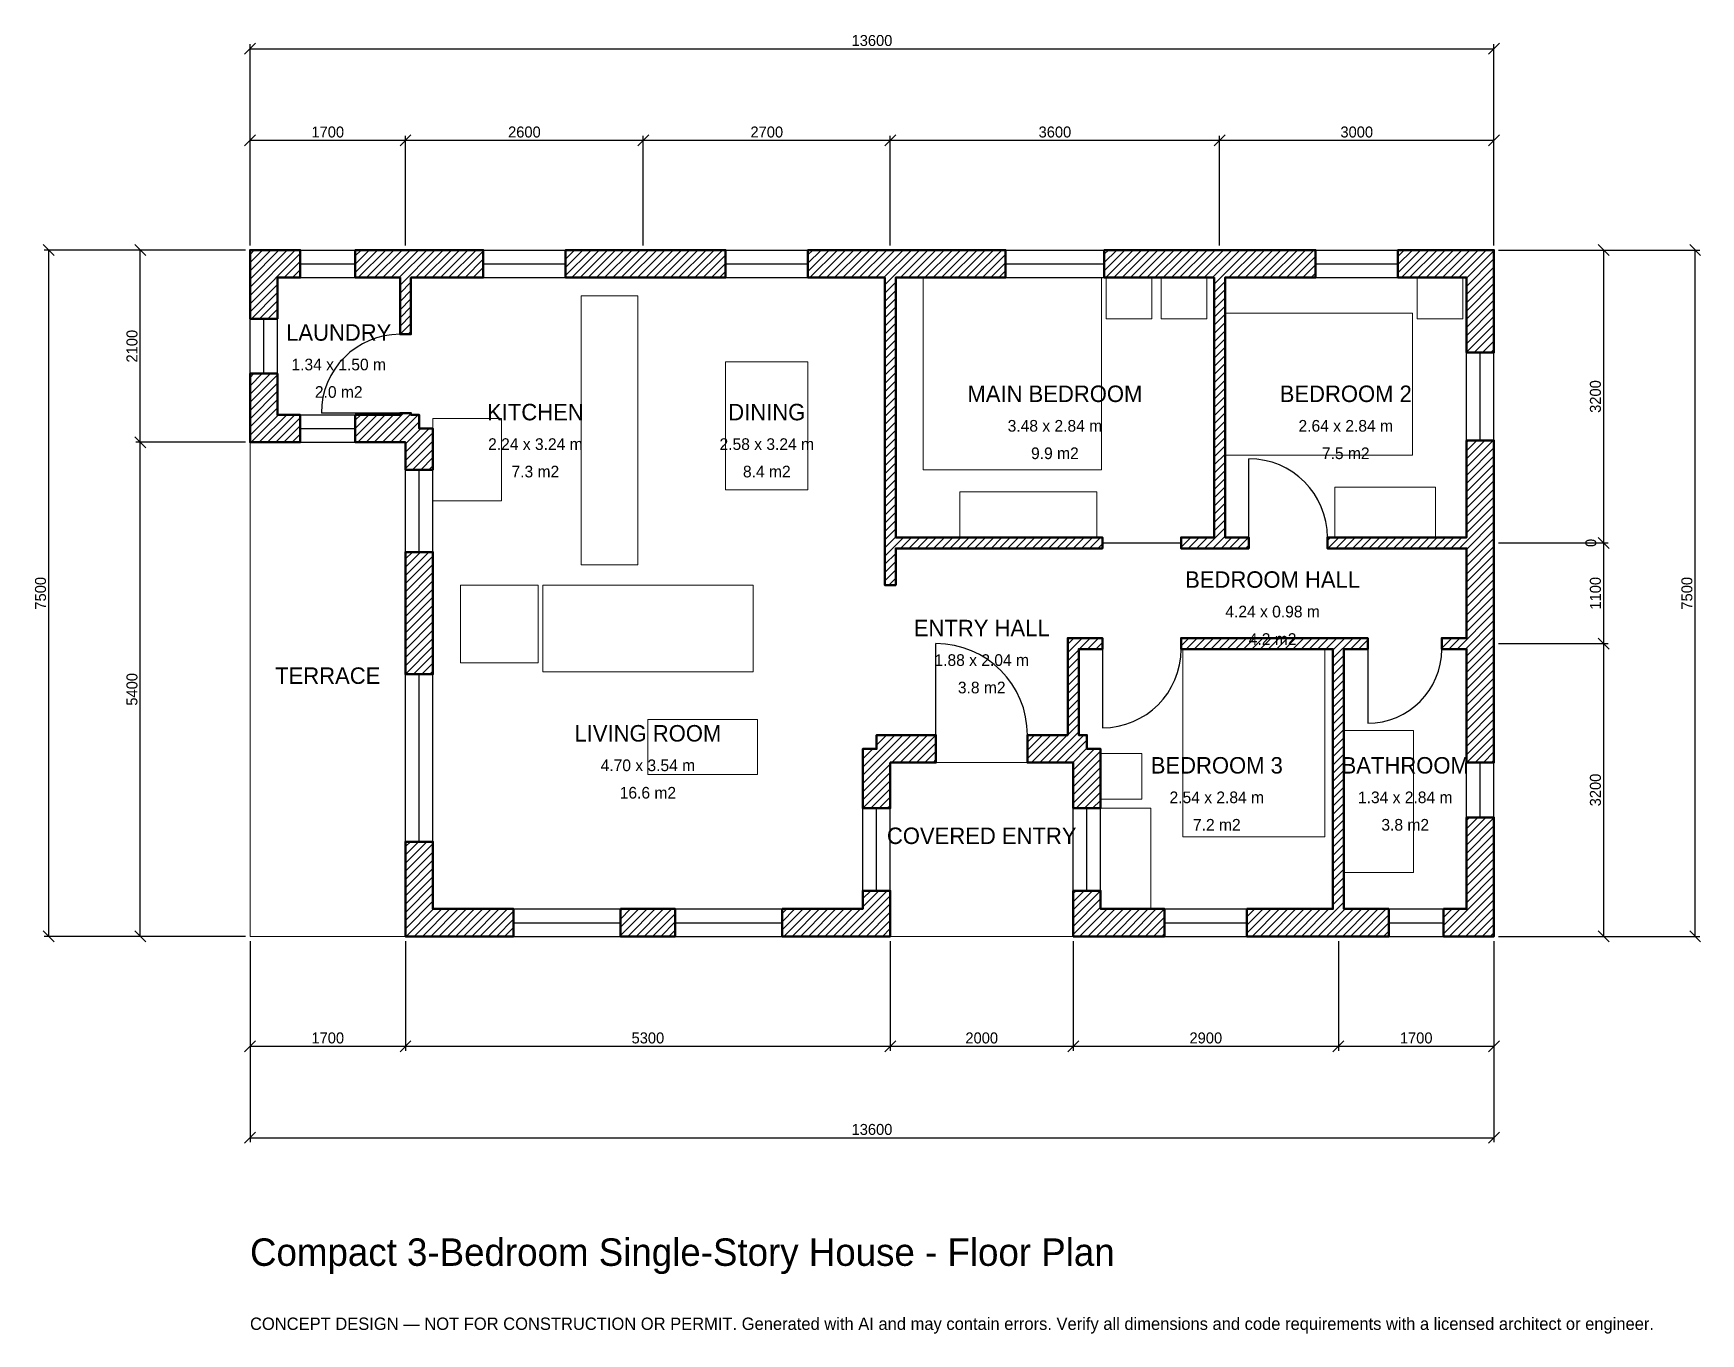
# Model space of a CAD drawing. Header units: millimetres. Extents: x -2369 to 15860, y -4341 to 9869.
import ezdxf
from ezdxf.enums import TextEntityAlignment as Align

# ---------------------------------------------------------------- set-up
doc = ezdxf.new("R2010")
doc.units = ezdxf.units.MM
doc.linetypes.add('DASHED', pattern=[1.524, 1.27, -0.254])
for name, color, linetype, lineweight in [('A-ANNO-DIMS', 1, 'Continuous', 13), ('A-ANNO-TEXT', 7, 'Continuous', 18), ('A-AREA-IDEN', 7, 'Continuous', 18), ('A-DOOR', 2, 'Continuous', 25), ('A-FLOR-FIXT', 9, 'Continuous', 13), ('A-FURN', 9, 'Continuous', 13), ('A-GLAZ', 4, 'Continuous', 25), ('A-SITE-PAVE', 8, 'Continuous', 13), ('A-WALL', 7, 'Continuous', 50), ('A-WALL-PATT', 8, 'Continuous', 13)]:
    doc.layers.add(name, color=color, linetype=linetype, lineweight=lineweight)
doc.dimstyles.new('PLAN', dxfattribs={"dimtxt": 120, "dimasz": 80, "dimexe": 50, "dimexo": 50, "dimgap": 30, "dimtad": 1, "dimdec": 0, "dimtsz": 60, "dimcen": 2.5, "dimclrd": 1, "dimclre": 1, "dimazin": 3, "dimtfac": 1, "dimtmove": 0, "dimatfit": 3})

msp = doc.modelspace()

# ---------------------------------------------------------------- hatches: boundary and pattern name
at = {"layer": 'A-WALL-PATT'}
h = msp.add_hatch(dxfattribs=at)
h.set_pattern_fill('ANSI31', color=8, scale=20)
h.paths.add_polyline_path([(5818.333, 0), (5818.333, 300), (6700, 300), (6700, 500), (7000, 500), (7000, 300), (7000.001, 300), (7000.001, 0), (7000, 0), (7000, -0.001), (6700, -0.001), (6700, 0), (5818.333, 0)])
h.paths.add_polyline_path([(4051.667, 0), (4051.667, 300), (4648.333, 300), (4648.333, 0), (4051.667, 0)])
h.paths.add_polyline_path([(2000, 0), (2000, -0.001), (1700, -0.001), (1700, 0), (1699.999, 0), (1699.999, 300), (1700, 300), (1700, 1035), (2000, 1035), (2000, 300), (2881.667, 300), (2881.667, 0), (2000, 0)])
h.paths.add_polyline_path([(1700, 3750), (1700, 4050), (1700, 4200), (2000, 4200), (2000, 4050), (2000, 3750), (2000, 2865), (1700, 2865), (1700, 3750)])
h.paths.add_polyline_path([(1700, 5340), (1699.999, 5340), (1699.999, 5399.999), (1640, 5399.999), (1640, 5400), (1150, 5400), (1150, 5700), (1640, 5700), (1640, 5720), (1760, 5720), (1760, 5700), (1850, 5700), (1850, 5550), (2000, 5550), (2000, 5100), (1700, 5100), (1700, 5340)])
h.paths.add_polyline_path([(300, 5400), (300, 5399.999), (0, 5399.999), (0, 5400), (-0.001, 5400), (-0.001, 5700), (0, 5700), (0, 6150), (300, 6150), (300, 5700), (550, 5700), (550, 5400), (300, 5400)])
h.paths.add_polyline_path([(0, 7200), (-0.001, 7200), (-0.001, 7500), (0, 7500), (0, 7500.001), (300, 7500.001), (300, 7500), (550, 7500), (550, 7200), (300, 7200), (300, 6750), (0, 6750), (0, 7200)])
h.paths.add_polyline_path([(1550, 7500), (1640, 7500), (1640, 7500.001), (1760, 7500.001), (1760, 7500), (1850, 7500), (2550, 7500), (2550, 7200), (1850, 7200), (1760, 7200), (1760, 6580), (1640, 6580), (1640, 7200), (1550, 7200), (1150, 7200), (1150, 7500), (1550, 7500)])
h.paths.add_polyline_path([(4150, 7500), (4450, 7500), (5200, 7500), (5200, 7200), (4450, 7200), (4150, 7200), (3450, 7200), (3450, 7500), (4150, 7500)])
h.paths.add_polyline_path([(6850, 7500), (6940, 7500), (6940, 7500.001), (7060, 7500.001), (7060, 7500), (7150, 7500), (8260, 7500), (8260, 7200), (7150, 7200), (7060, 7200), (7060, 4360), (8940, 4360), (8940, 4360), (9320, 4360), (9320, 4240), (9060, 4240), (9060, 4240), (7060, 4240), (7060, 3840), (6940, 3840), (6940, 4240), (6940, 4360), (6940, 7200), (6850, 7200), (6100, 7200), (6100, 7500), (6850, 7500)])
h.paths.add_polyline_path([(10450, 7500), (10540, 7500), (10540, 7500.001), (10660, 7500.001), (10660, 7500), (10750, 7500), (11650, 7500), (11650, 7200), (10750, 7200), (10660, 7200), (10660, 4360), (10920, 4360), (10920, 4240), (10660, 4240), (10660, 4240), (10540, 4240), (10540, 4240), (10180, 4240), (10180, 4360), (10540, 4360), (10540, 7200), (10450, 7200), (9340, 7200), (9340, 7500), (10450, 7500)])
h.paths.add_polyline_path([(13300, 7500), (13300, 7500.001), (13600, 7500.001), (13600, 7500), (13600.001, 7500), (13600.001, 7200), (13600, 7200), (13600, 6380), (13300, 6380), (13300, 7200), (12550, 7200), (12550, 7500), (13300, 7500)])
h.paths.add_polyline_path([(13600, 4450), (13600, 4360), (13600.001, 4360), (13600.001, 4240), (13600, 4240), (13600, 4150), (13600, 3350), (13600, 3260), (13600.001, 3260), (13600.001, 3140), (13600, 3140), (13600, 3050), (13600, 1900), (13300, 1900), (13300, 3050), (13300, 3140), (13030, 3140), (13030, 3260), (13300, 3260), (13300, 3350), (13300, 4150), (13300, 4240), (11780, 4240), (11780, 4360), (13300, 4360), (13300, 4450), (13300, 5420), (13600, 5420), (13600, 4450)])
h.paths.add_polyline_path([(13600, 300), (13600.001, 300), (13600.001, 0), (13600, 0), (13600, -0.001), (13300, -0.001), (13300, 0), (13050, 0), (13050, 300), (13300, 300), (13300, 1300), (13600, 1300), (13600, 300)])
h.paths.add_polyline_path([(12050, 0), (11960, 0), (11960, -0.001), (11840, -0.001), (11840, 0), (11750, 0), (10900, 0), (10900, 300), (11750, 300), (11840, 300), (11840, 3140), (10180, 3140), (10180, 3260), (11840, 3260), (11960, 3260), (12220, 3260), (12220, 3140), (11960, 3140), (11960, 300), (12050, 300), (12450, 300), (12450, 0), (12050, 0)])
h.paths.add_polyline_path([(9300, 0), (9300, -0.001), (9000, -0.001), (9000, 0), (8999.999, 0), (8999.999, 300), (9000, 300), (9000, 500), (9300, 500), (9300, 300), (10000, 300), (10000, 0), (9300, 0)])
h.paths.add_polyline_path([(9000, 1840), (8999.999, 1840), (8999.999, 1899.999), (8940, 1899.999), (8940, 1900), (8500, 1900), (8500, 2200), (8940, 2200), (8940, 3140), (8940, 3260), (9060, 3260), (9320, 3260), (9320, 3140), (9060, 3140), (9060, 2200), (9150, 2200), (9150, 2050), (9300, 2050), (9300, 1400), (9000, 1400), (9000, 1840)])
h.paths.add_polyline_path([(7000, 1900), (7000, 1400), (6700, 1400), (6700, 2050), (6850, 2050), (6850, 2200), (7500, 2200), (7500, 1900), (7000, 1900)])

# ---------------------------------------------------------------- linework, layer by layer
at = {"layer": 'A-DOOR'}
for p, q in [((1640, 5720), (780, 5720)), ((10920, 4360), (10920, 5220)), ((9320, 4300), (10180, 4300)), ((7500, 2200), (7500, 3200)), ((9320, 3140), (9320, 2280)), ((12220, 3140), (12220, 2330))]:
    msp.add_line(p, q, dxfattribs=at)
for centre, radius, start, end in [((1640, 5720), 860, 90, 180), ((10920, 4360), 860, 0, 90), ((7500, 2200), 1000, 0, 90), ((9320, 3140), 860, 270, 360), ((12220, 3140), 810, 270, 360)]:
    msp.add_arc(centre, radius, start, end, dxfattribs=at)
at = {"layer": 'A-FLOR-FIXT'}
for points in [[(3620, 4060), (4240, 4060), (4240, 7000), (3620, 7000)], [(11960, 700), (12720, 700), (12720, 2250), (11960, 2250)]]:
    msp.add_lwpolyline(points, close=True, dxfattribs=at)
at = {"layer": 'A-FURN'}
for points in [[(7360, 5100), (9310, 5100), (9310, 7200), (7360, 7200)], [(9360, 6750), (9860, 6750), (9860, 7200), (9360, 7200)], [(9960, 6750), (10460, 6750), (10460, 7200), (9960, 7200)], [(12760, 6750), (13260, 6750), (13260, 7200), (12760, 7200)], [(10660, 5260), (12710, 5260), (12710, 6810), (10660, 6810)], [(5200, 4880), (6100, 4880), (6100, 6280), (5200, 6280)], [(2000, 4760), (2750, 4760), (2750, 5660), (2000, 5660)], [(7760, 4360), (9260, 4360), (9260, 4860), (7760, 4860)], [(11860, 4360), (12960, 4360), (12960, 4910), (11860, 4910)], [(2300, 2990), (3150, 2990), (3150, 3840), (2300, 3840)], [(3200, 2890), (5500, 2890), (5500, 3840), (3200, 3840)], [(10200, 1090), (11750, 1090), (11750, 3140), (10200, 3140)], [(4350, 1770), (5550, 1770), (5550, 2370), (4350, 2370)], [(9300, 1500), (9750, 1500), (9750, 2000), (9300, 2000)], [(9300, 300), (9850, 300), (9850, 1400), (9300, 1400)]]:
    msp.add_lwpolyline(points, close=True, dxfattribs=at)
at = {"layer": 'A-GLAZ'}
for p, q in [((550, 7500), (1150, 7500)), ((2550, 7500), (3450, 7500)), ((5200, 7500), (6100, 7500)), ((8260, 7500), (9340, 7500)), ((11650, 7500), (12550, 7500)), ((550, 7350), (1150, 7350)), ((2550, 7350), (3450, 7350)), ((5200, 7350), (6100, 7350)), ((8260, 7350), (9340, 7350)), ((11650, 7350), (12550, 7350)), ((550, 7200), (1150, 7200)), ((2550, 7200), (3450, 7200)), ((5200, 7200), (6100, 7200)), ((8260, 7200), (9340, 7200)), ((11650, 7200), (12550, 7200)), ((0, 6150), (0, 6750)), ((150, 6150), (150, 6750)), ((300, 6150), (300, 6750)), ((13300, 5420), (13300, 6380)), ((13450, 5420), (13450, 6380)), ((13600, 5420), (13600, 6380)), ((550, 5700), (1150, 5700)), ((550, 5550), (1150, 5550)), ((550, 5400), (1150, 5400)), ((1700, 4200), (1700, 5100)), ((1850, 4200), (1850, 5100)), ((2000, 4200), (2000, 5100)), ((1700, 1035), (1700, 2865)), ((1850, 1035), (1850, 2865)), ((2000, 1035), (2000, 2865)), ((13300, 1300), (13300, 1900)), ((13450, 1300), (13450, 1900)), ((13600, 1300), (13600, 1900)), ((6700, 500), (6700, 1400)), ((6850, 500), (6850, 1400)), ((7000, 500), (7000, 1400)), ((9000, 500), (9000, 1400)), ((9150, 500), (9150, 1400)), ((9300, 500), (9300, 1400)), ((2881.667, 300), (4051.667, 300)), ((4648.333, 300), (5818.333, 300)), ((10000, 300), (10900, 300)), ((12450, 300), (13050, 300)), ((2881.667, 150), (4051.667, 150)), ((2881.667, 0), (4051.667, 0)), ((4648.333, 150), (5818.333, 150)), ((4648.333, 0), (5818.333, 0)), ((10000, 150), (10900, 150)), ((10000, 0), (10900, 0)), ((12450, 150), (13050, 150)), ((12450, 0), (13050, 0))]:
    msp.add_line(p, q, dxfattribs=at)
at = {"layer": 'A-SITE-PAVE', "linetype": 'DASHED'}
for points in [[(0, 0), (1700, 0), (1700, 5400), (0, 5400)], [(7000, 0), (9000, 0), (9000, 1900), (7000, 1900)]]:
    msp.add_lwpolyline(points, close=True, dxfattribs=at)
at = {"layer": 'A-WALL'}
for points in [[(0, 7200), (-0.001, 7200), (-0.001, 7500), (0, 7500), (0, 7500.001), (300, 7500.001), (300, 7500), (550, 7500), (550, 7200), (300, 7200), (300, 6750), (0, 6750), (0, 7200)], [(1550, 7500), (1640, 7500), (1640, 7500.001), (1760, 7500.001), (1760, 7500), (1850, 7500), (2550, 7500), (2550, 7200), (1850, 7200), (1760, 7200), (1760, 6580), (1640, 6580), (1640, 7200), (1550, 7200), (1150, 7200), (1150, 7500), (1550, 7500)], [(4150, 7500), (4450, 7500), (5200, 7500), (5200, 7200), (4450, 7200), (4150, 7200), (3450, 7200), (3450, 7500), (4150, 7500)], [(6850, 7500), (6940, 7500), (6940, 7500.001), (7060, 7500.001), (7060, 7500), (7150, 7500), (8260, 7500), (8260, 7200), (7150, 7200), (7060, 7200), (7060, 4360), (8940, 4360), (8940, 4360), (9320, 4360), (9320, 4240), (9060, 4240), (9060, 4240), (7060, 4240), (7060, 3840), (6940, 3840), (6940, 4240), (6940, 4360), (6940, 7200), (6850, 7200), (6100, 7200), (6100, 7500), (6850, 7500)], [(10450, 7500), (10540, 7500), (10540, 7500.001), (10660, 7500.001), (10660, 7500), (10750, 7500), (11650, 7500), (11650, 7200), (10750, 7200), (10660, 7200), (10660, 4360), (10920, 4360), (10920, 4240), (10660, 4240), (10660, 4240), (10540, 4240), (10540, 4240), (10180, 4240), (10180, 4360), (10540, 4360), (10540, 7200), (10450, 7200), (9340, 7200), (9340, 7500), (10450, 7500)], [(13300, 7500), (13300, 7500.001), (13600, 7500.001), (13600, 7500), (13600.001, 7500), (13600.001, 7200), (13600, 7200), (13600, 6380), (13300, 6380), (13300, 7200), (12550, 7200), (12550, 7500), (13300, 7500)], [(300, 5400), (300, 5399.999), (0, 5399.999), (0, 5400), (-0.001, 5400), (-0.001, 5700), (0, 5700), (0, 6150), (300, 6150), (300, 5700), (550, 5700), (550, 5400), (300, 5400)], [(1700, 5340), (1699.999, 5340), (1699.999, 5399.999), (1640, 5399.999), (1640, 5400), (1150, 5400), (1150, 5700), (1640, 5700), (1640, 5720), (1760, 5720), (1760, 5700), (1850, 5700), (1850, 5550), (2000, 5550), (2000, 5100), (1700, 5100), (1700, 5340)], [(13600, 4450), (13600, 4360), (13600.001, 4360), (13600.001, 4240), (13600, 4240), (13600, 4150), (13600, 3350), (13600, 3260), (13600.001, 3260), (13600.001, 3140), (13600, 3140), (13600, 3050), (13600, 1900), (13300, 1900), (13300, 3050), (13300, 3140), (13030, 3140), (13030, 3260), (13300, 3260), (13300, 3350), (13300, 4150), (13300, 4240), (11780, 4240), (11780, 4360), (13300, 4360), (13300, 4450), (13300, 5420), (13600, 5420), (13600, 4450)], [(1700, 3750), (1700, 4050), (1700, 4200), (2000, 4200), (2000, 4050), (2000, 3750), (2000, 2865), (1700, 2865), (1700, 3750)], [(9000, 1840), (8999.999, 1840), (8999.999, 1899.999), (8940, 1899.999), (8940, 1900), (8500, 1900), (8500, 2200), (8940, 2200), (8940, 3140), (8940, 3260), (9060, 3260), (9320, 3260), (9320, 3140), (9060, 3140), (9060, 2200), (9150, 2200), (9150, 2050), (9300, 2050), (9300, 1400), (9000, 1400), (9000, 1840)], [(12050, 0), (11960, 0), (11960, -0.001), (11840, -0.001), (11840, 0), (11750, 0), (10900, 0), (10900, 300), (11750, 300), (11840, 300), (11840, 3140), (10180, 3140), (10180, 3260), (11840, 3260), (11960, 3260), (12220, 3260), (12220, 3140), (11960, 3140), (11960, 300), (12050, 300), (12450, 300), (12450, 0), (12050, 0)], [(7000, 1900), (7000, 1400), (6700, 1400), (6700, 2050), (6850, 2050), (6850, 2200), (7500, 2200), (7500, 1900), (7000, 1900)], [(13600, 300), (13600.001, 300), (13600.001, 0), (13600, 0), (13600, -0.001), (13300, -0.001), (13300, 0), (13050, 0), (13050, 300), (13300, 300), (13300, 1300), (13600, 1300), (13600, 300)], [(2000, 0), (2000, -0.001), (1700, -0.001), (1700, 0), (1699.999, 0), (1699.999, 300), (1700, 300), (1700, 1035), (2000, 1035), (2000, 300), (2881.667, 300), (2881.667, 0), (2000, 0)], [(5818.333, 0), (5818.333, 300), (6700, 300), (6700, 500), (7000, 500), (7000, 300), (7000.001, 300), (7000.001, 0), (7000, 0), (7000, -0.001), (6700, -0.001), (6700, 0), (5818.333, 0)], [(9300, 0), (9300, -0.001), (9000, -0.001), (9000, 0), (8999.999, 0), (8999.999, 300), (9000, 300), (9000, 500), (9300, 500), (9300, 300), (10000, 300), (10000, 0), (9300, 0)], [(4051.667, 0), (4051.667, 300), (4648.333, 300), (4648.333, 0), (4051.667, 0)]]:
    msp.add_lwpolyline(points, close=True, dxfattribs=at)

# ---------------------------------------------------------------- texts
at = {"layer": 'A-ANNO-TEXT'}
for s, height, p in [('Compact 3-Bedroom Single-Story House - Floor Plan', 300, (0, -3600)), ('CONCEPT DESIGN — NOT FOR CONSTRUCTION OR PERMIT. Generated with AI and may contain errors. Verify all dimensions and code requirements with a licensed architect or engineer.', 135, (0, -4300))]:
    msp.add_text(s, height=height, dxfattribs=at).set_placement(p)
at = {"layer": 'A-AREA-IDEN'}
for s, height, p in [('LAUNDRY', 180, (970, 6600)), ('1.34 x 1.50 m', 127.5, (970, 6250)), ('2.0 m2', 127.5, (970, 5950)), ('MAIN BEDROOM', 180, (8800, 5930)), ('BEDROOM 2', 180, (11980, 5930)), ('KITCHEN', 180, (3120, 5730)), ('DINING', 180, (5650, 5730)), ('3.48 x 2.84 m', 127.5, (8800, 5580)), ('2.64 x 2.84 m', 127.5, (11980, 5580)), ('2.24 x 3.24 m', 127.5, (3120, 5380)), ('2.58 x 3.24 m', 127.5, (5650, 5380)), ('9.9 m2', 127.5, (8800, 5280)), ('7.5 m2', 127.5, (11980, 5280)), ('7.3 m2', 127.5, (3120, 5080)), ('8.4 m2', 127.5, (5650, 5080)), ('BEDROOM HALL', 180, (11180, 3900)), ('4.24 x 0.98 m', 127.5, (11180, 3550)), ('ENTRY HALL', 180, (8000, 3370)), ('4.2 m2', 127.5, (11180, 3250)), ('TERRACE', 180, (850, 2850)), ('1.88 x 2.04 m', 127.5, (8000, 3020)), ('3.8 m2', 127.5, (8000, 2720)), ('LIVING ROOM', 180, (4350, 2220)), ('4.70 x 3.54 m', 127.5, (4350, 1870)), ('BEDROOM 3', 180, (10570, 1870)), ('BATHROOM', 180, (12630, 1870)), ('16.6 m2', 127.5, (4350, 1570)), ('2.54 x 2.84 m', 127.5, (10570, 1520)), ('1.34 x 2.84 m', 127.5, (12630, 1520)), ('7.2 m2', 127.5, (10570, 1220)), ('3.8 m2', 127.5, (12630, 1220)), ('COVERED ENTRY', 180, (8000, 1100))]:
    msp.add_text(s, height=height, dxfattribs=at).set_placement(p, align=Align.MIDDLE_CENTER)

# ---------------------------------------------------------------- dimensions: what is measured, and where the dimension line sits
at = {"layer": 'A-ANNO-DIMS'}
for base, p1, p2, text in [((0, 9700), (0, 7500), (13600, 7500), '13600'), ((0, 8700), (0, 7500), (1700, 7500), '1700'), ((1700, 8700), (1700, 7500), (4300, 7500), '2600'), ((4300, 8700), (4300, 7500), (7000, 7500), '2700'), ((7000, 8700), (7000, 7500), (10600, 7500), '3600'), ((10600, 8700), (10600, 7500), (13600, 7500), '3000'), ((0, -1200), (0, 0), (1700, 0), '1700'), ((0, -2200), (0, 0), (13600, 0), '13600'), ((1700, -1200), (1700, 0), (7000, 0), '5300'), ((7000, -1200), (7000, 0), (9000, 0), '2000'), ((9000, -1200), (9000, 0), (11900, 0), '2900'), ((11900, -1200), (11900, 0), (13600, 0), '1700')]:
    msp.add_linear_dim(base=base, p1=p1, p2=p2, text=text, dimstyle='PLAN', dxfattribs=at).render()
for base, p1, p2, text in [((-2200, 0), (0, 0), (0, 7500), '7500'), ((-1200, 5400), (0, 5400), (0, 7500), '2100'), ((14800, 4300), (13600, 4300), (13600, 7500), '3200'), ((15800, 0), (13600, 0), (13600, 7500), '7500'), ((-1200, 0), (0, 0), (0, 5400), '5400'), ((14800, 3200), (13600, 3200), (13600, 4300), '1100'), ((14800, 4300), (13600, 4300), (13600, 4300), '0'), ((14800, 0), (13600, 0), (13600, 3200), '3200')]:
    msp.add_linear_dim(base=base, p1=p1, p2=p2, angle=90, text=text, dimstyle='PLAN', dxfattribs=at).render()

doc.saveas('drawing.dxf')
